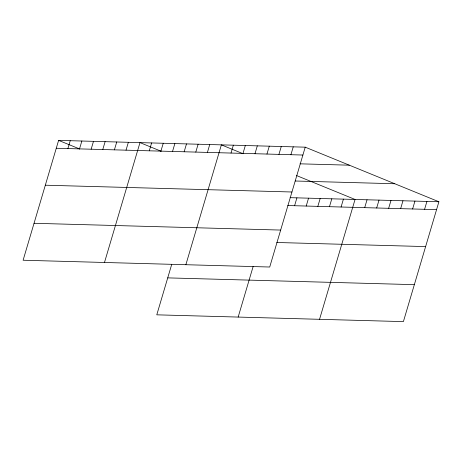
<?xml version="1.0" encoding="UTF-8"?>
<svg xmlns="http://www.w3.org/2000/svg" width="462" height="462" viewBox="0 0 462 462"><rect width="100%" height="100%" fill="white"/><g stroke="black" fill="none" stroke-linecap="round" stroke-linejoin="round"><path stroke-width="0.69" d="M305.22 147.17L58.605 140.384L23.1 260.239L269.721 267.024L305.22 147.17L438.9 201.761L403.395 321.616L156.78 314.83L171.754 264.281M67.897 148.573L70.23 140.702M79.522 148.891L81.855 141.02M91.153 149.209L93.48 141.343M102.778 149.532L105.111 141.661M114.403 149.85L116.736 141.978M126.028 150.173L128.361 142.302M104.487 262.48L139.986 142.619L161.088 151.236M149.284 150.808L151.611 142.943M160.909 151.132L163.242 143.26M172.534 151.449L174.867 143.578M184.159 151.773L186.492 143.901M195.79 152.09L198.117 144.219M207.415 152.408L209.748 144.542M185.868 264.714L221.373 144.86L243.11 153.736M231.017 153.061L233.35 145.189M243 153.39L245.328 145.518M254.978 153.719L257.311 145.848M266.955 154.048L269.288 146.177M278.933 154.377L281.266 146.506M238.161 317.071L253.136 266.516M290.916 154.706L293.243 146.841M294.589 205.729L296.916 197.857M306.214 206.046L308.541 198.175M317.839 206.364L320.172 198.498M329.464 206.687L331.797 198.816M341.089 207.005L343.422 199.134M319.548 319.311L355.047 199.457L296.442 175.52M364.697 207.657L367.03 199.786M376.674 207.987L379.007 200.115M388.652 208.316L390.985 200.444M400.635 208.645L402.962 200.774M412.612 208.974L414.945 201.103M424.59 209.303L426.923 201.432M56.272 148.25L302.893 155.036M300.011 163.825L349.336 165.182M295.206 181.006L394.785 183.749M45.322 185.204L291.944 191.996M290.078 197.667L438.9 201.761M287.745 205.538L436.567 209.632M34.049 223.285L280.665 230.07M276.802 242.492L425.623 246.587M167.723 277.876L414.345 284.661M58.605 140.384L79.701 149.001"/></g></svg>
